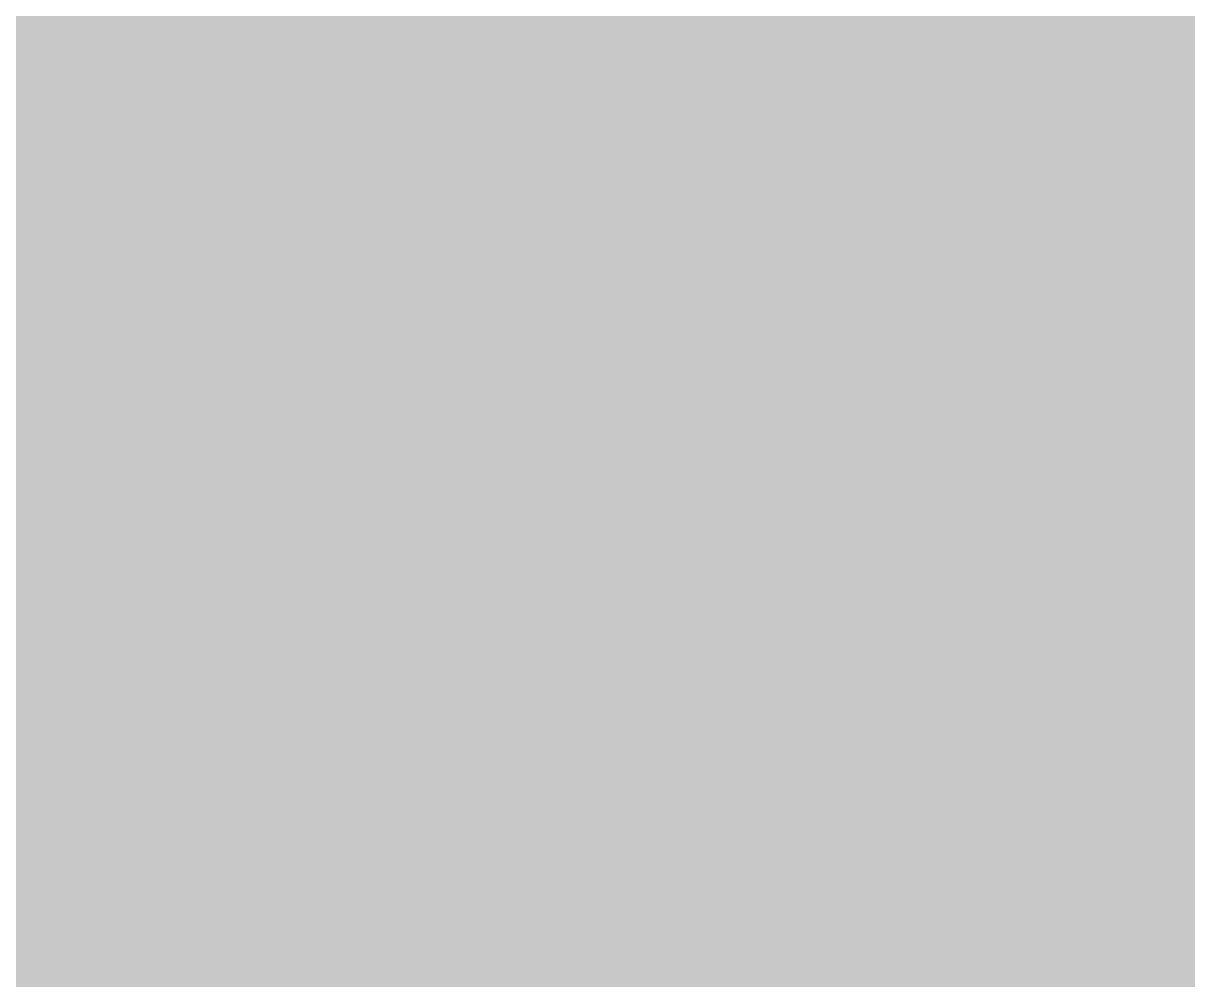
# Model space of a CAD drawing. Header units: millimetres. Extents: x 50 to 612415, y 2 to 4150.
# Drawn here: x 483100.1 to 483178.9, y 1898.5 to 1963.2 of the extents above; entities that cross this region are included whole.
import ezdxf

# ---------------------------------------------------------------- set-up
doc = ezdxf.new("R2010")
doc.units = ezdxf.units.MM
doc.layers.add('HATCH', color=8, linetype='Continuous', lineweight=9)

msp = doc.modelspace()

# ---------------------------------------------------------------- hatches: boundary and pattern name
at = {"layer": 'HATCH', "true_color": 0xccae87}
for points in [[(483248.203, 1946.983), (482486.559, 2232.6), (483589.466, 1560.596)], [(483248.203, 1941.505), (482486.559, 2227.121), (483224.501, 1767.167)], [(483589.466, 1555.118), (482486.559, 2227.121), (483248.203, 1941.505)], [(483245.096, 1938.293), (483245.609, 1939.292), (482486.559, 2220.273)], [(482486.559, 2220.273), (483245.609, 1939.292), (483245.096, 1938.293)], [(483245.119, 1937.261), (483245.096, 1938.293), (482486.559, 2220.273)], [(482486.559, 2220.273), (483245.096, 1938.293), (483245.119, 1937.261)], [(483245.675, 1936.267), (483245.119, 1937.261), (482486.559, 2220.273)], [(482486.559, 2220.273), (483245.119, 1937.261), (483245.675, 1936.267)], [(483246.727, 1935.378), (483245.675, 1936.267), (482486.559, 2220.273)], [(482486.559, 2220.273), (483245.675, 1936.267), (483246.727, 1935.378)], [(483248.203, 1934.657), (483246.727, 1935.378), (482486.559, 2220.273)], [(482486.559, 2220.273), (483246.727, 1935.378), (483248.203, 1934.657)], [(483248.203, 1934.657), (482486.559, 2220.273), (483224.501, 1760.319)], [(483224.501, 1760.319), (482486.559, 2220.273), (483248.203, 1934.657)], [(483246.621, 1937.453), (482497.629, 2218.325), (482498.642, 2219.224)], [(482498.642, 2219.224), (482497.629, 2218.325), (483246.621, 1937.453)], [(482498.642, 2219.224), (483246.621, 1937.453), (483248.065, 1938.19)], [(483248.065, 1938.19), (483246.621, 1937.453), (482498.642, 2219.224)], [(483245.609, 1936.553), (482497.629, 2218.325), (482496.186, 2217.587)], [(482496.186, 2217.587), (482497.629, 2218.325), (483245.609, 1936.553)], [(483246.621, 1936.768), (482497.629, 2217.64), (482498.642, 2218.539)], [(483245.609, 1936.553), (483246.621, 1937.453), (482497.629, 2218.325)], [(482497.629, 2218.325), (483246.621, 1937.453), (483245.609, 1936.553)], [(483248.065, 1937.506), (483246.621, 1936.768), (482498.642, 2218.539)], [(483245.609, 1936.553), (482488.358, 2217.028), (482486.559, 2217.534)], [(482486.559, 2217.534), (482488.358, 2217.028), (483245.609, 1936.553)], [(483245.096, 1935.553), (483245.609, 1936.553), (482486.559, 2217.534)], [(482486.559, 2217.534), (483245.609, 1936.553), (483245.096, 1935.553)], [(483245.119, 1934.521), (483245.096, 1935.553), (482486.559, 2217.534)], [(482486.559, 2217.534), (483245.096, 1935.553), (483245.119, 1934.521)], [(483245.675, 1933.527), (483245.119, 1934.521), (482486.559, 2217.534)], [(482486.559, 2217.534), (483245.119, 1934.521), (483245.675, 1933.527)], [(483246.727, 1932.639), (483245.675, 1933.527), (482486.559, 2217.534)], [(482486.559, 2217.534), (483245.675, 1933.527), (483246.727, 1932.639)], [(483248.203, 1931.917), (483246.727, 1932.639), (482486.559, 2217.534)], [(482486.559, 2217.534), (483246.727, 1932.639), (483248.203, 1931.917)], [(483248.203, 1931.917), (482486.559, 2217.534), (483224.501, 1757.58)], [(483224.501, 1757.58), (482486.559, 2217.534), (483248.203, 1931.917)], [(483245.609, 1936.553), (482496.186, 2217.587), (482494.409, 2217.061)], [(482494.409, 2217.061), (482496.186, 2217.587), (483245.609, 1936.553)], [(482496.186, 2216.902), (482497.629, 2217.64), (483245.609, 1935.868)], [(482497.629, 2217.64), (483246.621, 1936.768), (483245.609, 1935.868)], [(482486.559, 2216.849), (482488.358, 2216.343), (483245.609, 1935.868)], [(482486.559, 2216.849), (483245.609, 1935.868), (483245.096, 1934.869)], [(482486.559, 2216.849), (483245.096, 1934.869), (483245.119, 1933.837)], [(482486.559, 2216.849), (483245.119, 1933.837), (483245.675, 1932.843)], [(482486.559, 2216.849), (483245.675, 1932.843), (483246.727, 1931.954)], [(482486.559, 2216.849), (483246.727, 1931.954), (483248.203, 1931.233)], [(483224.501, 1756.895), (482486.559, 2216.849), (483248.203, 1931.233)], [(483245.609, 1936.553), (482490.357, 2216.772), (482488.358, 2217.028)], [(482488.358, 2217.028), (482490.357, 2216.772), (483245.609, 1936.553)], [(483245.609, 1936.553), (482492.421, 2216.783), (482490.357, 2216.772)], [(482490.357, 2216.772), (482492.421, 2216.783), (483245.609, 1936.553)], [(483245.609, 1936.553), (482494.409, 2217.061), (482492.421, 2216.783)], [(482492.421, 2216.783), (482494.409, 2217.061), (483245.609, 1936.553)], [(482494.409, 2216.376), (482496.186, 2216.902), (483245.609, 1935.868)], [(482488.358, 2216.343), (482490.357, 2216.087), (483245.609, 1935.868)], [(482490.357, 2216.087), (482492.421, 2216.098), (483245.609, 1935.868)], [(482492.421, 2216.098), (482494.409, 2216.376), (483245.609, 1935.868)], [(482562.28, 2191.215), (482592.645, 2211.458), (483194.875, 1953.992)], [(482592.645, 2211.458), (483225.239, 1974.235), (483194.875, 1953.992)], [(483194.875, 1962.894), (482562.28, 2200.117), (482883.952, 1884.108)], [(483194.875, 1959.47), (482562.28, 2196.693), (482883.952, 1880.684)], [(482883.952, 1880.684), (482562.28, 2196.693), (483194.875, 1959.47)], [(482883.952, 1875.205), (482562.28, 2191.215), (483194.875, 1953.992)], [(483194.875, 1962.894), (482883.952, 1884.108), (482884.508, 1883.114)], [(483194.875, 1962.894), (482884.508, 1883.114), (483223.025, 1757.617)], [(483194.875, 1959.47), (482883.952, 1880.684), (482884.508, 1879.69)], [(482884.508, 1879.69), (482883.952, 1880.684), (483194.875, 1959.47)], [(483194.875, 1959.47), (482884.508, 1879.69), (483223.025, 1754.193)], [(483223.025, 1754.193), (482884.508, 1879.69), (483194.875, 1959.47)], [(482884.508, 1874.211), (482883.952, 1875.205), (483194.875, 1953.992)], [(483223.025, 1748.715), (482884.508, 1874.211), (483194.875, 1953.992)]]:
    msp.add_hatch(color=43, dxfattribs=at).paths.add_polyline_path(points)

doc.saveas('drawing.dxf')
